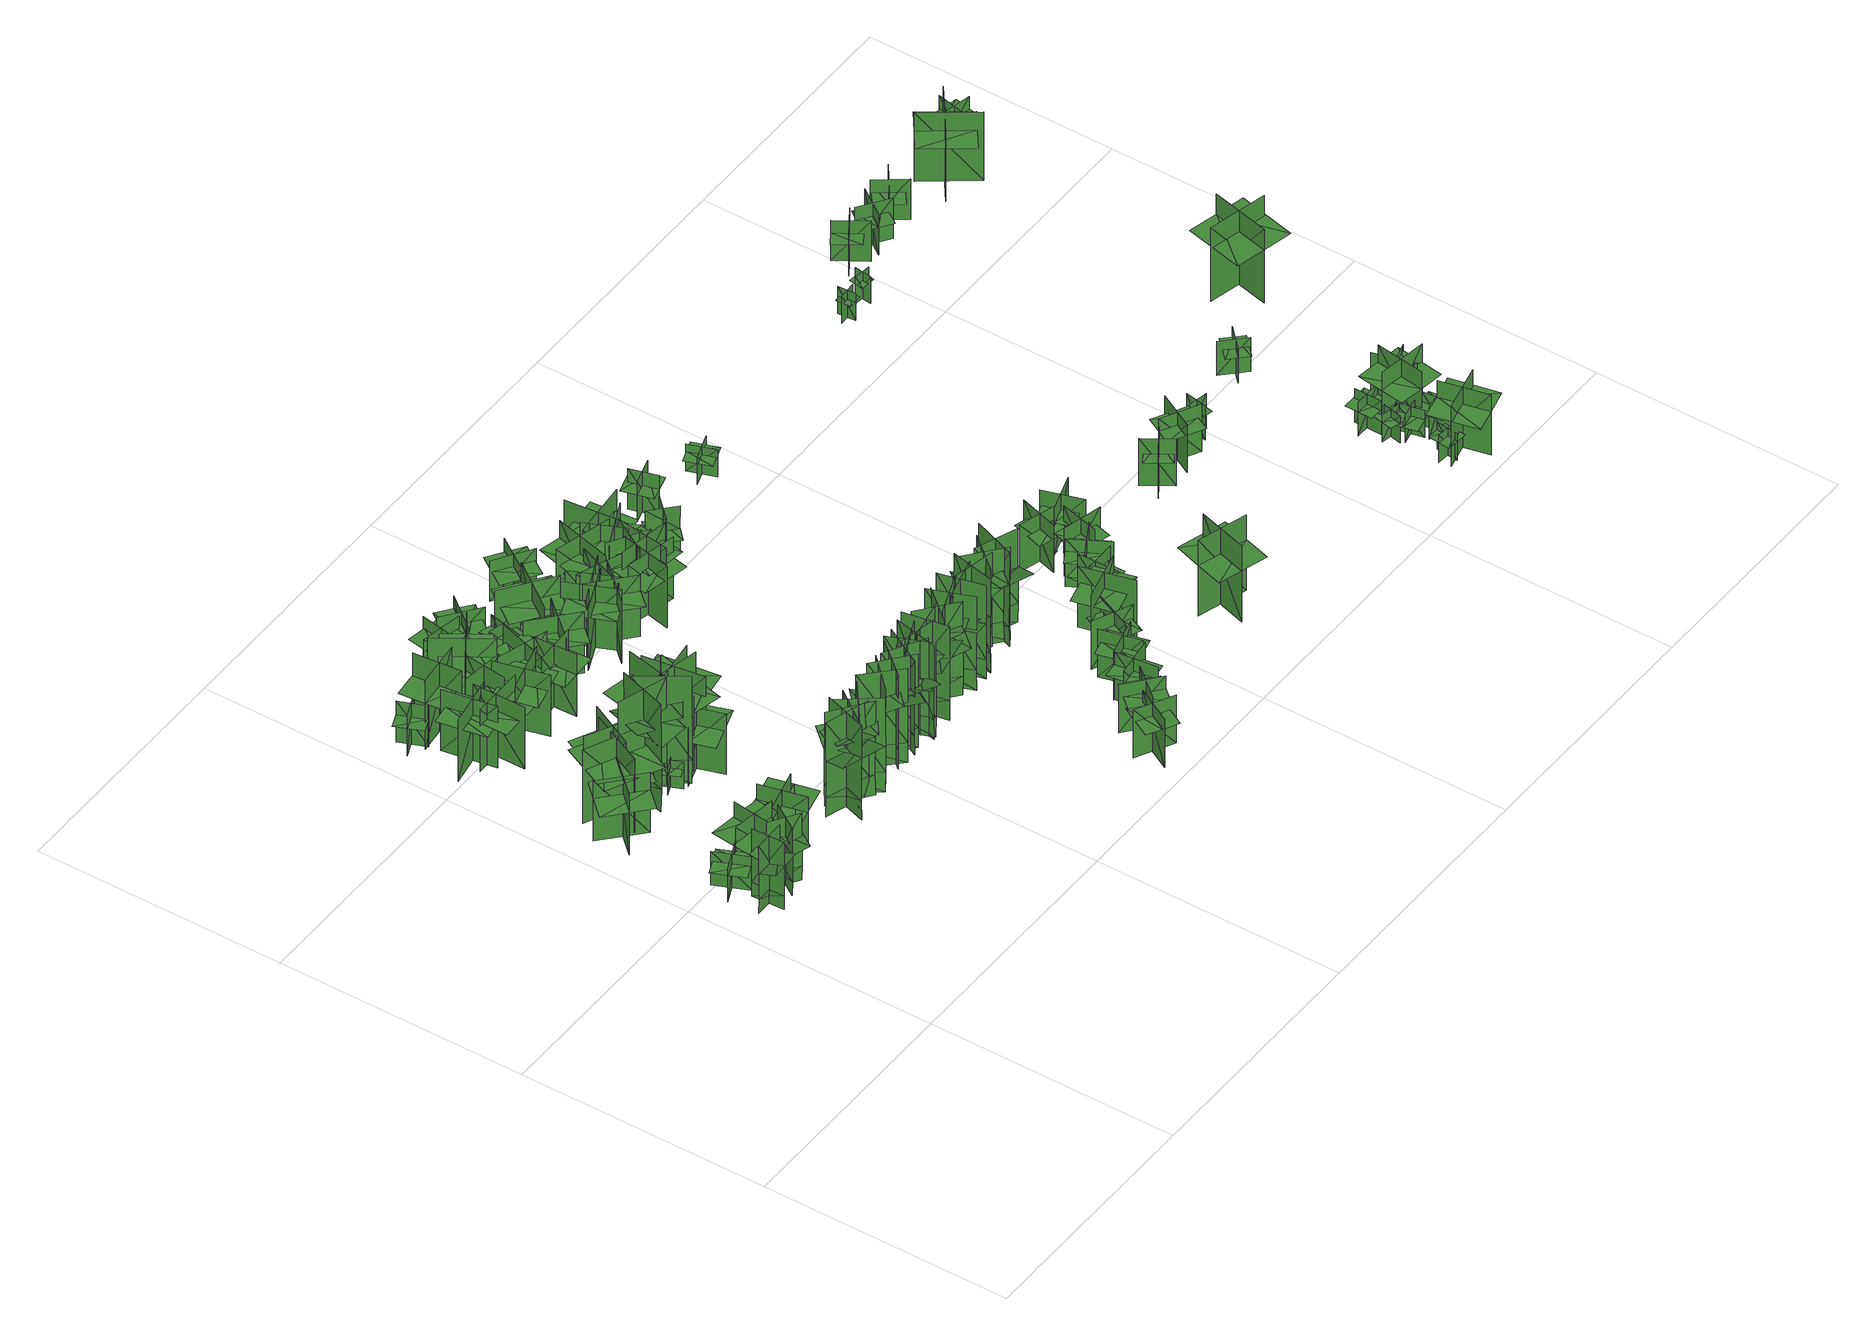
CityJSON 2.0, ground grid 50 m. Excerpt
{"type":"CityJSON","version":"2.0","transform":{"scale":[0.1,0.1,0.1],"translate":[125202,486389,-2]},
"CityObjects":{
"tree1":{"type":"SolitaryVegetationObject","geometry":[{"type":"MultiSurface","lod":"1","boundaries":[[[0,1,2]],[[0,2,3]],[[4,5,6]],[[4,6,7]],[[8,9,5]],[[8,5,4]],[[10,11,1]],[[10,1,0]],[[12,13,14]],[[12,14,15]],[[16,17,18]],[[16,18,19]]]}]},
"tree2":{"type":"SolitaryVegetationObject","geometry":[{"type":"MultiSurface","lod":"1","boundaries":[[[20,21,22]],[[20,22,23]],[[24,25,26]],[[24,26,27]],[[28,29,30]],[[28,30,31]],[[28,31,32]],[[28,32,33]]]}]},
"tree3":{"type":"SolitaryVegetationObject","geometry":[{"type":"MultiSurface","lod":"1","boundaries":[[[34,35,36]],[[34,36,37]],[[38,39,40]],[[38,40,41]],[[42,43,39]],[[42,39,38]],[[44,45,35]],[[44,35,34]],[[46,47,48]],[[46,48,49]],[[50,51,52]],[[50,52,53]]]}]},
"tree4":{"type":"SolitaryVegetationObject","geometry":[{"type":"MultiSurface","lod":"1","boundaries":[[[54,55,56]],[[54,56,57]],[[58,59,60]],[[58,60,61]],[[62,63,64]],[[62,64,65]],[[62,65,66]],[[62,66,67]]]}]},
"tree5":{"type":"SolitaryVegetationObject","geometry":[{"type":"MultiSurface","lod":"1","boundaries":[[[68,69,70]],[[68,70,71]],[[72,73,74]],[[72,74,75]],[[76,77,78]],[[76,78,79]],[[76,79,80]],[[76,80,81]]]}]},
"tree6":{"type":"SolitaryVegetationObject","geometry":[{"type":"MultiSurface","lod":"1","boundaries":[[[82,83,84]],[[82,84,85]],[[86,87,88]],[[86,88,89]],[[90,91,92]],[[90,92,93]],[[90,93,94]],[[90,94,95]]]}]},
"tree7":{"type":"SolitaryVegetationObject","geometry":[{"type":"MultiSurface","lod":"1","boundaries":[[[96,97,98]],[[96,98,99]],[[100,101,102]],[[100,102,103]],[[104,105,106]],[[104,106,107]],[[104,108,109]],[[104,109,105]]]}]},
"tree8":{"type":"SolitaryVegetationObject","geometry":[{"type":"MultiSurface","lod":"1","boundaries":[[[110,111,112]],[[110,112,113]],[[114,115,116]],[[114,116,117]],[[118,119,120]],[[118,120,121]],[[118,121,122]],[[118,122,123]]]}]},
"tree9":{"type":"SolitaryVegetationObject","geometry":[{"type":"MultiSurface","lod":"1","boundaries":[[[124,125,126]],[[124,126,127]],[[128,129,130]],[[128,130,131]],[[132,133,134]],[[132,134,135]],[[132,136,137]],[[132,137,133]]]}]},
"tree10":{"type":"SolitaryVegetationObject","geometry":[{"type":"MultiSurface","lod":"1","boundaries":[[[138,139,140]],[[138,140,141]],[[142,143,144]],[[142,144,145]],[[146,147,148]],[[146,148,149]],[[146,149,150]],[[146,150,151]]]}]},
"tree11":{"type":"SolitaryVegetationObject","geometry":[{"type":"MultiSurface","lod":"1","boundaries":[[[152,153,154]],[[152,154,155]],[[156,157,158]],[[156,158,159]],[[160,161,157]],[[160,157,156]],[[162,163,153]],[[162,153,152]],[[164,165,166]],[[164,166,167]],[[168,169,170]],[[168,170,171]]]}]},
"tree12":{"type":"SolitaryVegetationObject","geometry":[{"type":"MultiSurface","lod":"1","boundaries":[[[172,173,174]],[[172,174,175]],[[176,177,178]],[[176,178,179]],[[180,181,182]],[[180,182,183]],[[180,184,185]],[[180,185,181]]]}]},
"tree13":{"type":"SolitaryVegetationObject","geometry":[{"type":"MultiSurface","lod":"1","boundaries":[[[186,187,188]],[[186,188,189]],[[190,191,192]],[[190,192,193]],[[194,195,196]],[[194,196,197]],[[194,198,199]],[[194,199,195]]]}]},
"tree14":{"type":"SolitaryVegetationObject","geometry":[{"type":"MultiSurface","lod":"1","boundaries":[[[200,201,202]],[[200,202,203]],[[204,205,206]],[[204,206,207]],[[208,209,205]],[[208,205,204]],[[210,211,201]],[[210,201,200]],[[212,213,214]],[[212,214,215]],[[216,217,218]],[[216,218,219]]]}]},
"tree15":{"type":"SolitaryVegetationObject","geometry":[{"type":"MultiSurface","lod":"1","boundaries":[[[220,221,222]],[[220,222,223]],[[224,225,226]],[[224,226,227]],[[228,229,230]],[[228,230,231]],[[228,231,232]],[[228,232,233]]]}]},
"tree16":{"type":"SolitaryVegetationObject","geometry":[{"type":"MultiSurface","lod":"1","boundaries":[[[234,235,236]],[[234,236,237]],[[238,239,240]],[[238,240,241]],[[242,243,244]],[[242,244,245]],[[242,246,247]],[[242,247,243]]]}]},
"tree17":{"type":"SolitaryVegetationObject","geometry":[{"type":"MultiSurface","lod":"1","boundaries":[[[248,249,250]],[[248,250,251]],[[252,253,254]],[[252,254,255]],[[256,257,258]],[[256,258,259]],[[256,259,260]],[[256,260,261]]]}]},
"tree18":{"type":"SolitaryVegetationObject","geometry":[{"type":"MultiSurface","lod":"1","boundaries":[[[262,263,264]],[[262,264,265]],[[266,267,268]],[[266,268,269]],[[270,271,272]],[[270,272,273]],[[270,274,275]],[[270,275,271]]]}]},
"tree19":{"type":"SolitaryVegetationObject","geometry":[{"type":"MultiSurface","lod":"1","boundaries":[[[276,277,278]],[[276,278,279]],[[280,281,282]],[[280,282,283]],[[284,285,286]],[[284,286,287]],[[284,287,288]],[[284,288,289]]]}]},
"tree20":{"type":"SolitaryVegetationObject","geometry":[{"type":"MultiSurface","lod":"1","boundaries":[[[290,291,292]],[[290,292,293]],[[294,295,296]],[[294,296,297]],[[298,299,300]],[[298,300,301]],[[298,302,303]],[[298,303,299]]]}]},
"tree21":{"type":"SolitaryVegetationObject","geometry":[{"type":"MultiSurface","lod":"1","boundaries":[[[304,305,306]],[[304,306,307]],[[308,309,310]],[[308,310,311]],[[312,313,309]],[[312,309,308]],[[314,315,305]],[[314,305,304]],[[316,317,318]],[[316,318,319]],[[320,321,322]],[[320,322,323]]]}]},
"tree22":{"type":"SolitaryVegetationObject","geometry":[{"type":"MultiSurface","lod":"1","boundaries":[[[324,325,326]],[[324,326,327]],[[328,329,330]],[[328,330,331]],[[332,333,334]],[[332,334,335]],[[332,335,336]],[[332,336,337]]]}]},
"tree23":{"type":"SolitaryVegetationObject","geometry":[{"type":"MultiSurface","lod":"1","boundaries":[[[338,339,340]],[[338,340,341]],[[342,343,344]],[[342,344,345]],[[346,347,348]],[[346,348,349]],[[346,349,350]],[[346,350,351]]]}]},
"tree24":{"type":"SolitaryVegetationObject","geometry":[{"type":"MultiSurface","lod":"1","boundaries":[[[352,353,354]],[[352,354,355]],[[356,357,358]],[[356,358,359]],[[360,361,362]],[[360,362,363]],[[360,364,365]],[[360,365,361]]]}]},
"tree25":{"type":"SolitaryVegetationObject","geometry":[{"type":"MultiSurface","lod":"1","boundaries":[[[366,367,368]],[[366,368,369]],[[370,371,372]],[[370,372,373]],[[374,375,371]],[[374,371,370]],[[376,377,367]],[[376,367,366]],[[378,379,380]],[[378,380,381]],[[382,383,384]],[[382,384,385]]]}]},
"tree26":{"type":"SolitaryVegetationObject","geometry":[{"type":"MultiSurface","lod":"1","boundaries":[[[386,387,388]],[[386,388,389]],[[390,391,392]],[[390,392,393]],[[394,395,396]],[[394,396,397]],[[394,398,399]],[[394,399,395]]]}]},
"tree27":{"type":"SolitaryVegetationObject","geometry":[{"type":"MultiSurface","lod":"1","boundaries":[[[400,401,402]],[[400,402,403]],[[404,405,406]],[[404,406,407]],[[408,409,405]],[[408,405,404]],[[410,411,401]],[[410,401,400]],[[412,413,414]],[[412,414,415]],[[416,417,418]],[[416,418,419]]]}]},
"tree28":{"type":"SolitaryVegetationObject","geometry":[{"type":"MultiSurface","lod":"1","boundaries":[[[420,421,422]],[[420,422,423]],[[424,425,426]],[[424,426,427]],[[428,429,430]],[[428,430,431]],[[428,431,432]],[[428,432,433]]]}]},
"tree29":{"type":"SolitaryVegetationObject","geometry":[{"type":"MultiSurface","lod":"1","boundaries":[[[434,435,436]],[[434,436,437]],[[438,439,440]],[[438,440,441]],[[442,443,444]],[[442,444,445]],[[442,446,447]],[[442,447,443]]]}]},
"tree30":{"type":"SolitaryVegetationObject","geometry":[{"type":"MultiSurface","lod":"1","boundaries":[[[448,449,450]],[[448,450,451]],[[452,453,454]],[[452,454,455]],[[456,457,458]],[[456,458,459]],[[456,460,461]],[[456,461,457]]]}]},
"tree31":{"type":"SolitaryVegetationObject","geometry":[{"type":"MultiSurface","lod":"1","boundaries":[[[462,463,464]],[[462,464,465]],[[466,467,468]],[[466,468,469]],[[470,471,472]],[[470,472,473]],[[470,474,475]],[[470,475,471]]]}]},
"tree32":{"type":"SolitaryVegetationObject","geometry":[{"type":"MultiSurface","lod":"1","boundaries":[[[476,477,478]],[[476,478,479]],[[480,481,482]],[[480,482,483]],[[484,485,481]],[[484,481,480]],[[486,487,477]],[[486,477,476]],[[488,489,490]],[[488,490,491]],[[492,493,494]],[[492,494,495]]]}]},
"tree33":{"type":"SolitaryVegetationObject","geometry":[{"type":"MultiSurface","lod":"1","boundaries":[[[496,497,498]],[[496,498,499]],[[500,501,502]],[[500,502,503]],[[504,505,506]],[[504,506,507]],[[504,507,508]],[[504,508,509]]]}]},
"tree34":{"type":"SolitaryVegetationObject","geometry":[{"type":"MultiSurface","lod":"1","boundaries":[[[510,511,512]],[[510,512,513]],[[514,515,516]],[[514,516,517]],[[518,519,520]],[[518,520,521]],[[518,522,523]],[[518,523,519]]]}]},
"tree35":{"type":"SolitaryVegetationObject","geometry":[{"type":"MultiSurface","lod":"1","boundaries":[[[524,525,526]],[[524,526,527]],[[528,529,530]],[[528,530,531]],[[532,533,529]],[[532,529,528]],[[534,535,525]],[[534,525,524]],[[536,537,538]],[[536,538,539]],[[540,541,542]],[[540,542,543]]]}]},
"tree36":{"type":"SolitaryVegetationObject","geometry":[{"type":"MultiSurface","lod":"1","boundaries":[[[544,545,546]],[[544,546,547]],[[548,549,550]],[[548,550,551]],[[552,553,554]],[[552,554,555]],[[552,556,557]],[[552,557,553]]]}]},
"tree37":{"type":"SolitaryVegetationObject","geometry":[{"type":"MultiSurface","lod":"1","boundaries":[[[558,559,560]],[[558,560,561]],[[562,563,564]],[[562,564,565]],[[566,567,568]],[[566,568,569]],[[566,569,570]],[[566,570,571]]]}]},
"tree38":{"type":"SolitaryVegetationObject","geometry":[{"type":"MultiSurface","lod":"1","boundaries":[[[572,573,574]],[[572,574,575]],[[576,577,578]],[[576,578,579]],[[580,581,577]],[[580,577,576]],[[582,583,573]],[[582,573,572]],[[584,585,586]],[[584,586,587]],[[588,589,590]],[[588,590,591]]]}]},
"tree39":{"type":"SolitaryVegetationObject","geometry":[{"type":"MultiSurface","lod":"1","boundaries":[[[592,593,594]],[[592,594,595]],[[596,597,598]],[[596,598,599]],[[600,601,602]],[[600,602,603]],[[600,604,605]],[[600,605,601]]]}]},
"tree40":{"type":"SolitaryVegetationObject","geometry":[{"type":"MultiSurface","lod":"1","boundaries":[[[606,607,608]],[[606,608,609]],[[610,611,612]],[[610,612,613]],[[614,615,611]],[[614,611,610]],[[616,617,607]],[[616,607,606]],[[618,619,620]],[[618,620,621]],[[622,623,624]],[[622,624,625]]]}]},
"tree41":{"type":"SolitaryVegetationObject","geometry":[{"type":"MultiSurface","lod":"1","boundaries":[[[626,627,628]],[[626,628,629]],[[630,631,632]],[[630,632,633]],[[634,635,636]],[[634,636,637]],[[634,638,639]],[[634,639,635]]]}]},
"tree42":{"type":"SolitaryVegetationObject","geometry":[{"type":"MultiSurface","lod":"1","boundaries":[[[640,641,642]],[[640,642,643]],[[644,645,646]],[[644,646,647]],[[648,649,645]],[[648,645,644]],[[650,651,641]],[[650,641,640]],[[652,653,654]],[[652,654,655]],[[656,657,658]],[[656,658,659]]]}]},
"tree43":{"type":"SolitaryVegetationObject","geometry":[{"type":"MultiSurface","lod":"1","boundaries":[[[660,661,662]],[[660,662,663]],[[664,665,666]],[[664,666,667]],[[668,669,670]],[[668,670,671]],[[668,672,673]],[[668,673,669]]]}]},
"tree44":{"type":"SolitaryVegetationObject","geometry":[{"type":"MultiSurface","lod":"1","boundaries":[[[674,675,676]],[[674,676,677]],[[678,679,680]],[[678,680,681]],[[682,683,684]],[[682,684,685]],[[682,686,687]],[[682,687,683]]]}]},
"tree45":{"type":"SolitaryVegetationObject","geometry":[{"type":"MultiSurface","lod":"1","boundaries":[[[688,689,690]],[[688,690,691]],[[692,693,694]],[[692,694,695]],[[696,697,693]],[[696,693,692]],[[698,699,689]],[[698,689,688]],[[700,701,702]],[[700,702,703]],[[704,705,706]],[[704,706,707]]]}]},
"tree46":{"type":"SolitaryVegetationObject","geometry":[{"type":"MultiSurface","lod":"1","boundaries":[[[708,709,710]],[[708,710,711]],[[712,713,714]],[[712,714,715]],[[716,717,718]],[[716,718,719]],[[716,720,721]],[[716,721,717]]]}]},
"tree47":{"type":"SolitaryVegetationObject","geometry":[{"type":"MultiSurface","lod":"1","boundaries":[[[722,723,724]],[[722,724,725]],[[726,727,728]],[[726,728,729]],[[730,731,732]],[[730,732,733]],[[730,734,735]],[[730,735,731]]]}]},
"tree48":{"type":"SolitaryVegetationObject","geometry":[{"type":"MultiSurface","lod":"1","boundaries":[[[736,737,738]],[[736,738,739]],[[740,741,742]],[[740,742,743]],[[744,745,746]],[[744,746,747]],[[744,748,749]],[[744,749,745]]]}]},
"tree49":{"type":"SolitaryVegetationObject","geometry":[{"type":"MultiSurface","lod":"1","boundaries":[[[750,751,752]],[[750,752,753]],[[754,755,756]],[[754,756,757]],[[758,759,755]],[[758,755,754]],[[760,761,751]],[[760,751,750]],[[762,763,764]],[[762,764,765]],[[766,767,768]],[[766,768,769]]]}]},
"tree50":{"type":"SolitaryVegetationObject","geometry":[{"type":"MultiSurface","lod":"1","boundaries":[[[770,771,772]],[[770,772,773]],[[774,775,776]],[[774,776,777]],[[778,779,780]],[[778,780,781]],[[778,781,782]],[[778,782,783]]]}]},
"tree51":{"type":"SolitaryVegetationObject","geometry":[{"type":"MultiSurface","lod":"1","boundaries":[[[784,785,786]],[[784,786,787]],[[788,789,790]],[[788,790,791]],[[792,793,794]],[[792,794,795]],[[792,796,797]],[[792,797,793]]]}]},
"tree52":{"type":"SolitaryVegetationObject","geometry":[{"type":"MultiSurface","lod":"1","boundaries":[[[798,799,800]],[[798,800,801]],[[802,803,804]],[[802,804,805]],[[806,807,808]],[[806,808,809]],[[806,810,811]],[[806,811,807]]]}]},
"tree53":{"type":"SolitaryVegetationObject","geometry":[{"type":"MultiSurface","lod":"1","boundaries":[[[812,813,814]],[[812,814,815]],[[816,817,818]],[[816,818,819]],[[820,821,822]],[[820,822,823]],[[820,824,825]],[[820,825,821]]]}]},
"tree54":{"type":"SolitaryVegetationObject","geometry":[{"type":"MultiSurface","lod":"1","boundaries":[[[826,827,828]],[[826,828,829]],[[830,831,832]],[[830,832,833]],[[834,835,831]],[[834,831,830]],[[836,837,827]],[[836,827,826]],[[838,839,840]],[[838,840,841]],[[842,843,844]],[[842,844,845]]]}]},
"tree55":{"type":"SolitaryVegetationObject","geometry":[{"type":"MultiSurface","lod":"1","boundaries":[[[846,847,848]],[[846,848,849]],[[850,851,852]],[[850,852,853]],[[854,855,856]],[[854,856,857]],[[854,858,859]],[[854,859,855]]]}]},
"tree56":{"type":"SolitaryVegetationObject","geometry":[{"type":"MultiSurface","lod":"1","boundaries":[[[860,861,862]],[[860,862,863]],[[864,865,866]],[[864,866,867]],[[868,869,870]],[[868,870,871]],[[868,872,873]],[[868,873,869]]]}]},
"tree57":{"type":"SolitaryVegetationObject","geometry":[{"type":"MultiSurface","lod":"1","boundaries":[[[874,875,876]],[[874,876,877]],[[878,879,880]],[[878,880,881]],[[882,883,879]],[[882,879,878]],[[884,885,875]],[[884,875,874]],[[886,887,888]],[[886,888,889]],[[890,891,892]],[[890,892,893]]]}]},
"tree58":{"type":"SolitaryVegetationObject","geometry":[{"type":"MultiSurface","lod":"1","boundaries":[[[894,895,896]],[[894,896,897]],[[898,899,900]],[[898,900,901]],[[902,903,904]],[[902,904,905]],[[902,906,907]],[[902,907,903]]]}]},
"tree59":{"type":"SolitaryVegetationObject","geometry":[{"type":"MultiSurface","lod":"1","boundaries":[[[908,909,910]],[[908,910,911]],[[912,913,914]],[[912,914,915]],[[916,917,918]],[[916,918,919]],[[916,920,921]],[[916,921,917]]]}]},
"tree60":{"type":"SolitaryVegetationObject","geometry":[{"type":"MultiSurface","lod":"1","boundaries":[[[922,923,924]],[[922,924,925]],[[926,927,928]],[[926,928,929]],[[930,931,932]],[[930,932,933]],[[930,934,935]],[[930,935,931]]]}]},
"tree61":{"type":"SolitaryVegetationObject","geometry":[{"type":"MultiSurface","lod":"1","boundaries":[[[936,937,938]],[[936,938,939]],[[940,941,942]],[[940,942,943]],[[944,945,941]],[[944,941,940]],[[946,947,937]],[[946,937,936]],[[948,949,950]],[[948,950,951]],[[952,953,954]],[[952,954,955]]]}]},
"tree62":{"type":"SolitaryVegetationObject","geometry":[{"type":"MultiSurface","lod":"1","boundaries":[[[956,957,958]],[[956,958,959]],[[960,961,962]],[[960,962,963]],[[964,965,966]],[[964,966,967]],[[964,968,969]],[[964,969,965]]]}]},
"tree63":{"type":"SolitaryVegetationObject","geometry":[{"type":"MultiSurface","lod":"1","boundaries":[[[970,971,972]],[[970,972,973]],[[974,975,976]],[[974,976,977]],[[978,979,975]],[[978,975,974]],[[980,981,971]],[[980,971,970]],[[982,983,984]],[[982,984,985]],[[986,987,988]],[[986,988,989]]]}]},
"tree64":{"type":"SolitaryVegetationObject","geometry":[{"type":"MultiSurface","lod":"1","boundaries":[[[990,991,992]],[[990,992,993]],[[994,995,996]],[[994,996,997]],[[998,999,1000]],[[998,1000,1001]],[[998,1002,1003]],[[998,1003,999]]]}]},
"tree65":{"type":"SolitaryVegetationObject","geometry":[{"type":"MultiSurface","lod":"1","boundaries":[[[1004,1005,1006]],[[1004,1006,1007]],[[1008,1009,1010]],[[1008,1010,1011]],[[1012,1013,1009]],[[1012,1009,1008]],[[1014,1015,1005]],[[1014,1005,1004]],[[1004,1005,1016]],[[1004,1016,1017]],[[1004,1018,1019]],[[1004,1019,1005]]]}]},
"tree66":{"type":"SolitaryVegetationObject","geometry":[{"type":"MultiSurface","lod":"1","boundaries":[[[1020,1021,1022]],[[1020,1022,1023]],[[1024,1025,1026]],[[1024,1026,1027]],[[1028,1029,1025]],[[1028,1025,1024]],[[1030,1031,1021]],[[1030,1021,1020]],[[1032,1033,1034]],[[1032,1034,1035]],[[1036,1037,1038]],[[1036,1038,1039]]]}]},
"tree67":{"type":"SolitaryVegetationObject","geometry":[{"type":"MultiSurface","lod":"1","boundaries":[[[1040,1041,1042]],[[1040,1042,1043]],[[1044,1045,1046]],[[1044,1046,1047]],[[1048,1049,1050]],[[1048,1050,1051]],[[1048,1052,1053]],[[1048,1053,1049]]]}]},
"tree68":{"type":"SolitaryVegetationObject","geometry":[{"type":"MultiSurface","lod":"1","boundaries":[[[1054,1055,1056]],[[1054,1056,1057]],[[1058,1059,1060]],[[1058,1060,1061]],[[1062,1063,1064]],[[1062,1064,1065]],[[1062,1066,1067]],[[1062,1067,1063]]]}]},
"tree69":{"type":"SolitaryVegetationObject","geometry":[{"type":"MultiSurface","lod":"1","boundaries":[[[1068,1069,1070]],[[1068,1070,1071]],[[1072,1073,1074]],[[1072,1074,1075]],[[1076,1077,1078]],[[1076,1078,1079]],[[1076,1080,1081]],[[1076,1081,1077]]]}]},
"tree70":{"type":"SolitaryVegetationObject","geometry":[{"type":"MultiSurface","lod":"1","boundaries":[[[1082,1083,1084]],[[1082,1084,1085]],[[1086,1087,1088]],[[1086,1088,1089]],[[1090,1091,1092]],[[1090,1092,1093]],[[1090,1094,1095]],[[1090,1095,1091]]]}]},
"tree71":{"type":"SolitaryVegetationObject","geometry":[{"type":"MultiSurface","lod":"1","boundaries":[[[1096,1097,1098]],[[1096,1098,1099]],[[1100,1101,1102]],[[1100,1102,1103]],[[1104,1105,1106]],[[1104,1106,1107]],[[1104,1108,1109]],[[1104,1109,1105]]]}]},
"tree72":{"type":"SolitaryVegetationObject","geometry":[{"type":"MultiSurface","lod":"1","boundaries":[[[1110,1111,1112]],[[1110,1112,1113]],[[1114,1115,1116]],[[1114,1116,1117]],[[1118,1119,1120]],[[1118,1120,1121]],[[1118,1121,1122]],[[1118,1122,1123]]]}]},
"tree73":{"type":"SolitaryVegetationObject","geometry":[{"type":"MultiSurface","lod":"1","boundaries":[[[1124,1125,1126]],[[1124,1126,1127]],[[1128,1129,1130]],[[1128,1130,1131]],[[1132,1133,1134]],[[1132,1134,1135]],[[1132,1135,1136]],[[1132,1136,1137]]]}]},
"tree74":{"type":"SolitaryVegetationObject","geometry":[{"type":"MultiSurface","lod":"1","boundaries":[[[1138,1139,1140]],[[1138,1140,1141]],[[1142,1143,1144]],[[1142,1144,1145]],[[1146,1147,1148]],[[1146,1148,1149]],[[1146,1149,1150]],[[1146,1150,1151]]]}]},
"tree75":{"type":"SolitaryVegetationObject","geometry":[{"type":"MultiSurface","lod":"1","boundaries":[[[1152,1153,1154]],[[1152,1154,1155]],[[1156,1157,1158]],[[1156,1158,1159]],[[1160,1161,1162]],[[1160,1162,1163]],[[1160,1163,1164]],[[1160,1164,1165]]]}]},
"tree76":{"type":"SolitaryVegetationObject","geometry":[{"type":"MultiSurface","lod":"1","boundaries":[[[1166,1167,1168]],[[1166,1168,1169]],[[1170,1171,1172]],[[1170,1172,1173]],[[1174,1175,1176]],[[1174,1176,1177]],[[1174,1177,1178]],[[1174,1178,1179]]]}]},
"tree77":{"type":"SolitaryVegetationObject","geometry":[{"type":"MultiSurface","lod":"1","boundaries":[[[1180,1181,1182]],[[1180,1182,1183]],[[1184,1185,1186]],[[1184,1186,1187]],[[1188,1189,1190]],[[1188,1190,1191]],[[1188,1192,1193]],[[1188,1193,1189]]]}]},
"tree78":{"type":"SolitaryVegetationObject","geometry":[{"type":"MultiSurface","lod":"1","boundaries":[[[1194,1195,1196]],[[1194,1196,1197]],[[1198,1199,1200]],[[1198,1200,1201]],[[1202,1203,1204]],[[1202,1204,1205]],[[1202,1205,1206]],[[1202,1206,1207]]]}]},
"tree79":{"type":"SolitaryVegetationObject","geometry":[{"type":"MultiSurface","lod":"1","boundaries":[[[1208,1209,1210]],[[1208,1210,1211]],[[1212,1213,1214]],[[1212,1214,1215]],[[1216,1217,1218]],[[1216,1218,1219]],[[1216,1219,1220]],[[1216,1220,1221]]]}]},
"tree80":{"type":"SolitaryVegetationObject","geometry":[{"type":"MultiSurface","lod":"1","boundaries":[[[1222,1223,1224]],[[1222,1224,1225]],[[1226,1227,1228]],[[1226,1228,1229]],[[1230,1231,1232]],[[1230,1232,1233]],[[1230,1233,1234]],[[1230,1234,1235]]]}]},
"tree81":{"type":"SolitaryVegetationObject","geometry":[{"type":"MultiSurface","lod":"1","boundaries":[[[1236,1237,1238]],[[1236,1238,1239]],[[1240,1241,1242]],[[1240,1242,1243]],[[1244,1245,1246]],[[1244,1246,1247]],[[1244,1247,1248]],[[1244,1248,1249]]]}]},
"tree82":{"type":"SolitaryVegetationObject","geometry":[{"type":"MultiSurface","lod":"1","boundaries":[[[1250,1251,1252]],[[1250,1252,1253]],[[1254,1255,1256]],[[1254,1256,1257]],[[1258,1259,1260]],[[1258,1260,1261]],[[1258,1261,1262]],[[1258,1262,1263]]]}]},
"tree83":{"type":"SolitaryVegetationObject","geometry":[{"type":"MultiSurface","lod":"1","boundaries":[[[1264,1265,1266]],[[1264,1266,1267]],[[1268,1269,1270]],[[1268,1270,1271]],[[1272,1273,1274]],[[1272,1274,1275]],[[1272,1275,1276]],[[1272,1276,1277]]]}]},
"tree84":{"type":"SolitaryVegetationObject","geometry":[{"type":"MultiSurface","lod":"1","boundaries":[[[1278,1279,1280]],[[1278,1280,1281]],[[1282,1283,1284]],[[1282,1284,1285]],[[1286,1287,1288]],[[1286,1288,1289]],[[1286,1289,1290]],[[1286,1290,1291]]]}]},
"tree85":{"type":"SolitaryVegetationObject","geometry":[{"type":"MultiSurface","lod":"1","boundaries":[[[1292,1293,1294]],[[1292,1294,1295]],[[1296,1297,1298]],[[1296,1298,1299]],[[1300,1301,1302]],[[1300,1302,1303]],[[1300,1303,1304]],[[1300,1304,1305]]]}]},
"tree86":{"type":"SolitaryVegetationObject","geometry":[{"type":"MultiSurface","lod":"1","boundaries":[[[1306,1307,1308]],[[1306,1308,1309]],[[1310,1311,1312]],[[1310,1312,1313]],[[1314,1315,1316]],[[1314,1316,1317]],[[1314,1317,1318]],[[1314,1318,1319]]]}]},
"tree87":{"type":"SolitaryVegetationObject","geometry":[{"type":"MultiSurface","lod":"1","boundaries":[[[1320,1321,1322]],[[1320,1322,1323]],[[1324,1325,1326]],[[1324,1326,1327]],[[1328,1329,1330]],[[1328,1330,1331]],[[1328,1331,1332]],[[1328,1332,1333]]]}]},
"tree88":{"type":"SolitaryVegetationObject","geometry":[{"type":"MultiSurface","lod":"1","boundaries":[[[1334,1335,1336]],[[1334,1336,1337]],[[1338,1339,1340]],[[1338,1340,1341]],[[1342,1343,1344]],[[1342,1344,1345]],[[1342,1346,1347]],[[1342,1347,1343]]]}]},
"tree89":{"type":"SolitaryVegetationObject","geometry":[{"type":"MultiSurface","lod":"1","boundaries":[[[1348,1349,1350]],[[1348,1350,1351]],[[1352,1353,1354]],[[1352,1354,1355]],[[1356,1357,1358]],[[1356,1358,1359]],[[1356,1360,1361]],[[1356,1361,1357]]]}]},
"tree90":{"type":"SolitaryVegetationObject","geometry":[{"type":"MultiSurface","lod":"1","boundaries":[[[1362,1363,1364]],[[1362,1364,1365]],[[1366,1367,1368]],[[1366,1368,1369]],[[1370,1371,1372]],[[1370,1372,1373]],[[1370,1373,1374]],[[1370,1374,1375]]]}]},
"tree91":{"type":"SolitaryVegetationObject","geometry":[{"type":"MultiSurface","lod":"1","boundaries":[[[1376,1377,1378]],[[1376,1378,1379]],[[1380,1381,1382]],[[1380,1382,1383]],[[1384,1385,1386]],[[1384,1386,1387]],[[1384,1387,1388]],[[1384,1388,1389]]]}]},
"tree92":{"type":"SolitaryVegetationObject","geometry":[{"type":"MultiSurface","lod":"1","boundaries":[[[1390,1391,1392]],[[1390,1392,1393]],[[1394,1395,1396]],[[1394,1396,1397]],[[1398,1399,1400]],[[1398,1400,1401]],[[1398,1401,1402]],[[1398,1402,1403]]]}]},
"tree93":{"type":"SolitaryVegetationObject","geometry":[{"type":"MultiSurface","lod":"1","boundaries":[[[1404,1405,1406]],[[1404,1406,1407]],[[1408,1409,1410]],[[1408,1410,1411]],[[1412,1413,1414]],[[1412,1414,1415]],[[1412,1415,1416]],[[1412,1416,1417]]]}]},
"tree94":{"type":"SolitaryVegetationObject","geometry":[{"type":"MultiSurface","lod":"1","boundaries":[[[1418,1419,1420]],[[1418,1420,1421]],[[1422,1423,1424]],[[1422,1424,1425]],[[1426,1427,1428]],[[1426,1428,1429]],[[1426,1430,1431]],[[1426,1431,1427]]]}]},
"tree95":{"type":"SolitaryVegetationObject","geometry":[{"type":"MultiSurface","lod":"1","boundaries":[[[1432,1433,1434]],[[1432,1434,1435]],[[1436,1437,1438]],[[1436,1438,1439]],[[1440,1441,1442]],[[1440,1442,1443]],[[1440,1444,1445]],[[1440,1445,1441]]]}]}
},
"vertices":[
[130,400,39],[65,398,39],[65,399,161],[130,401,161],[94,434,39],[97,369,39],[97,369,161],[95,434,161],[95,434,7],[97,369,7],[130,401,7],[65,399,7],[130,401,98],[65,398,98],[66,365,110],[131,368,110],[74,399,118],[122,401,118],[121,425,124],[73,423,124],
[54,456,12],[120,485,12],[120,485,89],[54,456,89],[102,438,12],[73,504,12],[73,504,89],[102,438,89],[101,441,68],[130,454,68],[103,514,68],[74,501,68],[46,488,68],[73,428,68],
[170,431,39],[134,377,39],[134,378,161],[169,432,161],[122,422,40],[176,386,40],[176,387,161],[122,422,161],[122,422,7],[176,387,7],[169,432,7],[134,378,7],[170,432,99],[134,378,99],[161,359,110],[197,413,110],[139,385,118],[165,426,118],[145,439,124],[118,399,124],
[43,652,28],[111,725,28],[111,725,166],[43,652,166],[110,654,28],[37,722,28],[37,722,166],[110,654,166],[110,654,127],[144,691,127],[71,759,127],[37,722,127],[3,685,127],[76,618,127],
[173,524,10],[173,524,118],[161,431,118],[161,431,10],[211,473,10],[211,473,118],[121,485,118],[121,485,10],[224,471,83],[230,517,83],[119,532,83],[113,486,83],[107,439,83],[218,425,83],
[166,704,37],[56,756,37],[56,756,206],[166,704,206],[139,780,37],[87,670,37],[87,670,206],[139,780,206],[139,780,159],[84,806,159],[32,696,159],[87,670,159],[142,644,159],[194,754,159],
[153,794,41],[106,701,41],[106,701,214],[153,794,214],[77,769,41],[170,721,41],[170,721,214],[77,769,214],[77,769,158],[170,721,158],[196,772,158],[103,819,158],[51,718,158],[144,670,158],
[117,690,36],[166,750,36],[166,750,143],[117,690,143],[168,695,36],[108,744,36],[108,744,143],[168,695,143],[168,695,113],[192,725,113],[132,774,113],[108,744,113],[84,714,113],[144,665,113],
[68,1058,40],[87,953,40],[87,953,181],[68,1058,181],[21,989,40],[125,1007,40],[125,1007,181],[21,989,181],[70,1049,144],[87,953,144],[128,961,144],[111,1056,144],[29,1042,144],[46,946,144],
[236,521,6],[236,521,114],[258,430,114],[258,430,6],[289,487,6],[289,487,114],[202,466,114],[202,466,6],[303,490,79],[292,536,79],[183,510,79],[194,464,79],[204,419,79],[314,444,79],
[191,762,86],[158,664,86],[157,665,281],[189,763,281],[121,728,86],[219,695,86],[219,696,281],[121,728,281],[121,728,35],[219,696,35],[189,763,35],[157,665,35],[190,763,181],[157,664,181],[207,648,200],[240,746,200],[162,678,212],[186,752,212],[148,764,222],[124,690,222],
[39,1107,24],[92,1129,24],[92,1129,118],[39,1107,118],[79,1090,24],[58,1143,24],[58,1143,118],[79,1090,118],[79,1090,87],[58,1143,87],[29,1131,87],[51,1079,87],[108,1102,87],[86,1155,87],
[111,914,40],[110,1020,40],[110,1020,181],[111,914,181],[170,974,40],[63,973,40],[63,973,181],[170,974,181],[111,923,145],[110,1020,145],[68,1020,145],[69,922,145],[153,923,145],[152,1020,145],
[172,679,84],[258,737,84],[259,735,279],[173,677,279],[249,663,85],[191,749,85],[190,749,279],[248,663,279],[248,663,33],[190,749,33],[173,677,33],[259,735,33],[173,678,179],[259,736,179],[229,780,198],[143,722,198],[247,728,210],[183,684,210],[205,652,221],[269,695,221],
[215,711,28],[233,670,28],[233,670,90],[215,711,90],[205,683,28],[245,701,28],[245,701,90],[205,683,90],[205,683,73],[214,663,73],[254,681,73],[245,701,73],[236,722,73],[196,704,73],
[115,1148,25],[125,1054,25],[125,1054,183],[115,1148,183],[69,1091,25],[164,1101,25],[164,1101,183],[69,1091,183],[69,1091,131],[164,1101,131],[158,1153,131],[64,1143,131],[75,1040,131],[169,1050,131],
[225,710,38],[275,735,38],[275,735,115],[225,710,115],[260,699,38],[235,748,38],[235,748,115],[260,699,115],[260,699,94],[285,711,94],[260,761,94],[235,748,94],[211,735,94],[236,686,94],
[117,1040,34],[202,1030,34],[202,1030,176],[117,1040,176],[158,989,34],[168,1074,34],[168,1074,176],[158,989,176],[158,989,129],[168,1074,129],[121,1079,129],[112,994,129],[205,984,129],[214,1069,129],
[261,729,47],[245,782,47],[245,782,124],[261,729,124],[279,761,47],[226,746,47],[226,746,124],[279,761,124],[279,761,102],[271,788,102],[218,772,102],[226,746,102],[233,719,102],[286,735,102],
[247,983,43],[144,956,43],[144,956,184],[247,983,184],[174,1025,43],[201,922,43],[201,922,184],[174,1025,184],[238,980,147],[144,956,147],[154,916,147],[249,940,147],[228,1021,147],[133,997,147],
[416,413,53],[330,442,53],[330,443,224],[416,415,224],[385,475,54],[357,388,54],[358,388,224],[386,474,224],[386,474,8],[358,388,8],[416,415,8],[330,443,8],[416,414,136],[330,442,136],[316,398,153],[402,370,153],[342,439,163],[406,418,163],[417,451,173],[352,471,173],
[277,728,25],[307,633,25],[307,633,164],[277,728,164],[246,669,25],[341,699,25],[341,699,164],[246,669,164],[246,669,125],[261,622,125],[356,652,125],[341,699,125],[326,747,125],[231,717,125],
[361,733,44],[207,765,44],[207,765,215],[361,733,215],[298,826,44],[266,672,44],[266,672,215],[298,826,215],[297,820,167],[230,834,167],[200,693,167],[267,679,167],[334,664,167],[365,806,167],
[186,1029,39],[221,997,39],[221,997,101],[186,1029,101],[188,992,39],[220,1026,39],[220,1026,101],[188,992,101],[189,1026,85],[221,997,85],[234,1011,85],[202,1040,85],[177,1012,85],[208,983,85],
[352,461,53],[425,407,53],[424,405,223],[351,460,223],[362,393,53],[416,466,53],[415,466,223],[361,393,223],[361,393,8],[415,466,8],[351,460,8],[424,405,8],[351,460,136],[424,406,136],[452,443,152],[379,497,152],[414,413,163],[359,453,163],[339,426,172],[394,386,172],
[252,1131,25],[154,1066,25],[154,1066,182],[252,1131,182],[161,1149,25],[226,1051,25],[226,1051,182],[161,1149,182],[244,1126,141],[154,1066,141],[180,1027,141],[270,1087,141],[218,1164,141],[128,1105,141],
[372,406,53],[445,460,53],[446,459,224],[373,404,224],[440,395,54],[386,468,54],[385,468,224],[439,395,224],[439,395,8],[385,468,8],[373,404,8],[446,459,8],[373,405,136],[445,459,136],[418,496,153],[345,442,153],[435,452,163],[381,411,163],[402,383,173],[456,424,173],
[367,756,44],[247,739,44],[247,739,213],[367,756,213],[303,805,44],[320,684,44],[320,684,213],[303,805,213],[303,805,166],[243,796,166],[260,676,166],[320,684,166],[380,693,166],[363,813,166],
[268,1066,35],[236,965,35],[236,965,176],[268,1066,176],[194,1027,35],[295,995,35],[295,995,176],[194,1027,176],[266,1058,140],[236,965,140],[276,952,140],[306,1045,140],[226,1070,140],[196,978,140],
[269,915,42],[265,1000,42],[265,1000,184],[269,915,184],[313,963,42],[227,959,42],[227,959,184],[313,963,184],[313,963,138],[227,959,138],[230,913,138],[315,917,138],[311,1010,138],[225,1006,138],
[211,1085,27],[241,1133,27],[241,1133,122],[211,1085,122],[254,1095,27],[205,1125,27],[205,1125,122],[254,1095,122],[254,1095,91],[205,1125,91],[189,1099,91],[237,1069,91],[270,1121,91],[222,1152,91],
[455,407,53],[519,471,53],[520,470,223],[456,406,223],[523,406,53],[459,470,53],[459,470,223],[523,406,223],[523,406,8],[459,470,8],[456,406,8],[520,470,8],[455,406,136],[519,470,136],[487,503,153],[423,439,153],[511,461,163],[463,413,163],[487,389,172],[535,437,172],
[300,1179,21],[215,1194,21],[215,1194,114],[300,1179,114],[264,1229,21],[249,1144,21],[249,1144,114],[264,1229,114],[263,1226,88],[226,1232,88],[213,1154,88],[250,1148,88],[287,1142,88],[300,1219,88],
[296,1044,32],[376,973,32],[376,973,173],[296,1044,173],[302,960,32],[372,1040,32],[372,1040,173],[302,960,173],[303,1038,136],[376,973,136],[404,1005,136],[331,1069,136],[275,1007,136],[348,942,136],
[563,412,53],[493,470,53],[494,471,223],[564,413,223],[557,480,53],[499,410,53],[499,410,223],[558,479,223],[558,479,8],[499,410,8],[564,413,8],[494,471,8],[563,412,136],[494,471,136],[464,435,152],[534,377,152],[503,463,163],[556,419,163],[578,446,172],[525,489,172],
[313,1064,25],[329,1133,25],[329,1133,119],[313,1064,119],[360,1094,25],[291,1111,25],[291,1111,119],[360,1094,119],[314,1070,94],[329,1133,94],[302,1140,94],[287,1077,94],[342,1064,94],[357,1127,94],
[276,1209,20],[344,1156,20],[344,1156,113],[276,1209,113],[284,1148,20],[337,1216,20],[337,1216,113],[284,1148,113],[286,1151,87],[316,1128,87],[364,1190,87],[335,1213,87],[305,1236,87],[257,1174,87],
[607,421,53],[528,465,53],[528,466,223],[607,422,223],[588,487,53],[544,408,53],[545,407,223],[589,486,223],[589,486,8],[545,407,8],[607,422,8],[528,466,8],[607,422,136],[528,466,136],[506,425,152],[585,381,152],[539,460,163],[599,427,163],[615,457,172],[556,490,172],
[327,1124,23],[423,1055,23],[423,1055,179],[327,1124,179],[342,1032,23],[412,1128,23],[412,1128,179],[342,1032,179],[335,1119,139],[423,1055,139],[450,1092,139],[363,1156,139],[308,1081,139],[395,1017,139],
[603,403,52],[567,487,52],[568,487,223],[604,404,223],[628,467,53],[545,431,53],[546,430,223],[629,466,223],[629,466,7],[546,430,7],[604,404,7],[568,487,7],[604,404,136],[568,487,136],[525,468,152],[562,385,152],[573,475,162],[600,413,162],[632,427,172],[604,489,172],
[413,1047,35],[455,950,35],[455,950,176],[413,1047,176],[382,969,35],[480,1011,35],[480,1011,176],[382,969,176],[417,1039,140],[455,950,140],[493,966,140],[455,1056,140],[378,1023,140],[416,933,140],
[595,402,53],[612,491,53],[614,491,223],[596,402,223],[652,440,53],[563,458,53],[563,457,223],[652,439,223],[652,439,8],[563,457,8],[596,402,8],[614,491,8],[596,402,136],[613,491,136],[568,500,152],[550,411,152],[611,479,163],[598,412,163],[632,406,172],[645,472,172],
[424,1016,36],[502,944,36],[502,944,177],[424,1016,177],[428,932,36],[500,1011,36],[500,1011,177],[428,932,177],[430,1010,141],[502,944,141],[531,975,141],[459,1041,141],[402,979,141],[474,913,141],
[412,993,28],[509,1037,28],[509,1037,169],[412,993,169],[491,964,28],[447,1061,28],[447,1061,169],[491,964,169],[420,997,133],[509,1037,133],[491,1075,133],[403,1035,133],[438,958,133],[526,999,133],
[691,459,52],[602,441,52],[601,443,223],[690,460,223],[634,497,53],[651,408,53],[652,408,223],[635,497,223],[635,497,7],[652,408,7],[690,460,7],[601,443,7],[690,460,135],[601,442,135],[610,397,152],[699,414,152],[614,445,162],[680,458,162],[673,492,172],[607,478,172],
[752,33,17],[791,105,17],[791,105,127],[752,33,127],[814,52,17],[741,91,17],[741,91,127],[814,52,127],[755,39,99],[791,105,99],[762,121,99],[726,55,99],[784,23,99],[820,90,99],
[450,1116,25],[490,1058,25],[490,1058,119],[450,1116,119],[440,1061,25],[498,1102,25],[498,1102,119],[440,1061,119],[453,1111,95],[490,1058,95],[513,1074,95],[476,1127,95],[430,1096,95],[467,1042,95],
[472,968,27],[511,1067,27],[511,1067,168],[472,968,168],[549,1002,27],[450,1041,27],[450,1041,168],[549,1002,168],[475,976,132],[511,1067,132],[472,1082,132],[436,992,132],[515,961,132],[550,1051,132],
[715,489,52],[657,420,52],[656,421,222],[714,490,222],[647,484,52],[716,425,52],[717,426,222],[647,484,222],[647,484,7],[717,426,7],[714,490,7],[656,421,7],[714,490,135],[656,420,135],[691,391,152],[750,460,152],[664,430,162],[707,482,162],[681,504,171],[638,452,171],
[503,1226,23],[454,1155,23],[454,1155,116],[503,1226,116],[442,1214,23],[513,1166,23],[513,1166,116],[442,1214,116],[445,1212,90],[424,1181,90],[489,1137,90],[510,1168,90],[532,1199,90],[467,1243,90],
[610,950,40],[507,972,40],[507,972,181],[610,950,181],[564,1020,40],[542,916,40],[542,916,181],[564,1020,181],[602,952,145],[507,972,145],[498,931,145],[593,911,145],[610,993,145],[515,1013,145],
[778,146,18],[842,93,18],[842,93,128],[778,146,128],[785,81,18],[838,144,18],[838,144,128],[785,81,128],[784,141,100],[842,93,100],[863,118,100],[805,166,100],[763,116,100],[821,68,100],
[508,1020,21],[538,1135,21],[538,1135,178],[508,1020,178],[589,1068,21],[474,1098,21],[474,1098,178],[589,1068,178],[511,1030,138],[538,1135,138],[493,1146,138],[466,1042,138],[556,1018,138],[583,1123,138],
[678,442,52],[763,474,52],[764,473,222],[679,441,222],[740,414,52],[709,498,52],[708,498,222],[740,413,222],[740,413,7],[708,498,7],[679,441,7],[764,473,7],[679,441,135],[763,473,135],[747,516,152],[662,485,152],[752,469,162],[688,444,162],[701,412,171],[764,437,171],
[594,1053,40],[551,979,40],[551,979,181],[594,1053,181],[531,1036,40],[605,993,40],[605,993,181],[531,1036,181],[531,1036,135],[605,993,135],[628,1034,135],[555,1077,135],[508,996,135],[582,953,135],
[592,1047,43],[577,942,43],[577,942,184],[592,1047,184],[525,997,43],[630,981,43],[630,981,184],[525,997,184],[591,1038,148],[577,942,148],[618,936,148],[632,1032,148],[549,1044,148],[535,948,148],
[772,416,52],[749,504,52],[751,504,222],[773,416,222],[807,474,52],[719,452,52],[719,451,222],[807,474,222],[807,474,7],[719,451,7],[773,416,7],[751,504,7],[773,416,135],[750,504,135],[705,492,151],[728,405,151],[753,492,162],[771,426,162],[804,435,171],[786,500,171],
[634,1076,35],[537,1032,35],[537,1032,176],[634,1076,176],[555,1105,35],[598,1008,35],[598,1008,176],[555,1105,176],[625,1072,140],[537,1032,140],[554,994,140],[643,1033,140],[608,1110,140],[519,1070,140],
[855,118,18],[844,200,18],[844,200,127],[855,118,127],[894,171,18],[812,159,18],[812,159,127],[894,171,127],[854,125,99],[844,200,99],[812,196,99],[822,121,99],[887,130,99],[876,205,99],
[657,1099,21],[539,1088,21],[539,1088,178],[657,1099,178],[585,1158,21],[596,1040,21],[596,1040,178],[585,1158,178],[647,1098,137],[539,1088,137],[544,1041,137],[651,1051,137],[643,1144,137],[535,1134,137],
[789,419,52],[808,508,52],[809,507,222],[790,419,222],[847,456,52],[758,475,52],[758,474,222],[847,455,222],[847,455,7],[758,474,7],[790,419,7],[809,507,7],[790,419,135],[809,508,135],[764,517,151],[745,429,151],[806,495,162],[793,429,162],[826,422,171],[840,488,171],
[878,258,15],[898,178,15],[898,178,125],[878,258,125],[845,202,15],[925,222,15],[925,222,125],[845,202,125],[880,252,97],[898,178,97],[930,186,97],[912,259,97],[848,244,97],[866,170,97],
[809,433,52],[867,502,52],[868,501,222],[810,432,222],[877,439,52],[807,496,52],[807,496,222],[877,438,222],[877,438,7],[807,496,7],[810,432,7],[868,501,7],[810,432,135],[867,502,135],[832,531,151],[774,461,151],[859,492,162],[816,440,162],[843,418,171],[886,470,171],
[949,301,14],[915,226,14],[915,226,124],[949,301,124],[888,278,14],[964,243,14],[964,244,124],[888,278,124],[946,295,95],[915,226,95],[945,212,95],[976,281,95],[917,308,95],[886,239,95],
[720,1055,84],[678,1012,84],[700,991,85],[742,1033,85],[721,1013,84],[679,1055,84],[676,1053,139],[719,1011,139],[719,1011,30],[676,1053,30],[718,1056,30],[676,1014,30],[678,1012,139],[720,1055,139],[699,1076,85],[657,1033,85],
[922,453,52],[837,485,52],[838,486,222],[922,454,222],[894,515,53],[862,431,53],[863,430,222],[895,515,222],[895,515,7],[863,430,7],[922,454,7],[838,486,7],[922,453,135],[838,486,135],[821,443,152],[906,410,152],[849,482,162],[913,458,162],[925,490,171],[861,514,171],
[914,296,17],[1018,321,17],[1018,321,157],[914,296,157],[987,253,17],[961,356,17],[961,356,157],[987,253,157],[923,298,121],[1018,321,121],[1007,362,121],[913,339,121],[933,257,121],[1028,280,121],
[779,1095,27],[764,1150,27],[764,1150,121],[779,1095,121],[800,1133,27],[746,1118,27],[746,1118,121],[800,1133,121],[800,1133,90],[746,1118,90],[754,1088,90],[809,1103,90],[792,1163,90],[737,1148,90],
[1016,311,17],[1014,393,17],[1014,393,127],[1016,311,127],[1061,358,17],[978,356,17],[978,356,127],[1061,358,127],[1016,318,98],[1014,393,98],[981,392,98],[984,317,98],[1049,319,98],[1047,394,98],
[1072,358,18],[1032,431,18],[1032,431,128],[1072,358,128],[1090,421,18],[1017,381,18],[1017,381,128],[1090,421,128],[1069,365,100],[1032,431,100],[1004,415,100],[1040,349,100],[1097,380,100],[1061,447,100],
[1122,129,25],[1152,229,25],[1152,229,199],[1122,129,199],[1192,167,25],[1092,198,25],[1092,198,199],[1192,167,199],[1192,167,142],[1092,198,142],[1076,143,142],[1176,113,142],[1209,222,142],[1109,252,142],
[1052,469,16],[1076,547,16],[1076,547,124],[1052,469,124],[1098,494,16],[1098,494,124],[1020,517,124],[1020,517,16],[1098,494,90],[1108,526,90],[1046,545,90],[1036,513,90],[1026,480,90],[1088,461,90],
[1051,446,21],[1130,426,21],[1130,426,130],[1051,446,130],[1078,402,21],[1078,402,130],[1098,480,130],[1098,480,21],[1078,402,96],[1111,393,96],[1127,456,96],[1094,465,96],[1061,473,96],[1045,410,96],
[935,1106,28],[881,1087,28],[881,1087,90],[935,1106,90],[899,1123,28],[917,1069,28],[917,1069,90],[899,1123,90],[899,1121,73],[876,1113,73],[893,1063,73],[916,1071,73],[940,1079,73],[923,1129,73],
[1108,536,21],[1133,458,21],[1133,458,129],[1108,536,129],[1084,489,21],[1084,489,129],[1162,514,129],[1162,514,21],[1084,489,95],[1095,457,95],[1157,477,95],[1146,509,95],[1135,542,95],[1074,521,95],
[1342,415,26],[1307,468,26],[1307,468,134],[1342,415,134],[1350,456,26],[1350,456,134],[1298,422,134],[1298,422,26],[1348,455,99],[1334,477,99],[1291,449,99],[1306,427,99],[1321,405,99],[1363,433,99],
[1437,428,27],[1365,467,27],[1365,467,136],[1437,428,136],[1418,491,27],[1379,418,27],[1379,418,136],[1418,491,136],[1431,432,108],[1365,467,108],[1349,439,108],[1416,403,108],[1447,460,108],[1380,496,108],
[1447,463,28],[1491,455,28],[1491,455,106],[1447,463,106],[1464,439,28],[1464,439,106],[1472,483,106],[1472,483,28],[1464,440,81],[1482,437,81],[1489,472,81],[1471,476,81],[1452,479,81],[1445,444,81],
[1665,57,27],[1669,101,27],[1669,101,89],[1665,57,89],[1687,76,27],[1643,80,27],[1643,80,89],[1687,76,89],[1687,76,72],[1689,98,72],[1645,102,72],[1643,80,72],[1641,58,72],[1685,54,72],
[1371,1096,34],[1368,1132,34],[1368,1132,96],[1371,1096,96],[1387,1114,34],[1387,1114,96],[1351,1112,96],[1351,1112,34],[1385,1114,76],[1384,1129,76],[1355,1127,76],[1356,1112,76],[1357,1097,76],[1386,1099,76],
[1655,204,28],[1645,161,28],[1645,161,90],[1655,204,90],[1630,188,28],[1673,179,28],[1673,179,90],[1630,188,90],[1630,188,73],[1625,167,73],[1668,157,73],[1673,179,73],[1678,200,73],[1635,210,73],
[1646,255,28],[1645,200,28],[1645,200,105],[1646,255,105],[1619,230,28],[1675,229,28],[1675,229,105],[1619,230,105],[1619,230,83],[1619,202,83],[1674,201,83],[1675,229,83],[1675,256,83],[1620,257,83],
[1745,80,25],[1648,58,25],[1648,58,163],[1745,80,163],[1689,115,25],[1711,18,25],[1711,18,163],[1689,115,163],[1689,115,125],[1641,104,125],[1663,7,125],[1711,18,125],[1760,30,125],[1738,127,125],
[1679,134,29],[1679,134,91],[1668,186,91],[1668,186,29],[1650,154,29],[1650,154,91],[1700,164,91],[1700,164,29],[1642,152,71],[1647,126,71],[1710,139,71],[1705,165,71],[1699,192,71],[1636,178,71],
[1682,126,27],[1737,132,27],[1737,132,104],[1682,126,104],[1711,103,27],[1704,158,27],[1704,158,104],[1711,103,104],[1711,103,82],[1738,106,82],[1731,161,82],[1704,158,82],[1676,154,82],[1683,99,82],
[1650,201,27],[1748,186,27],[1748,186,166],[1650,201,166],[1689,147,27],[1703,246,27],[1703,246,166],[1689,147,166],[1689,147,127],[1738,140,127],[1753,239,127],[1703,246,127],[1654,253,127],[1640,154,127],
[1442,1118,32],[1406,1122,32],[1406,1122,93],[1442,1118,93],[1427,1136,32],[1427,1136,93],[1423,1101,93],[1423,1101,32],[1427,1135,74],[1412,1137,74],[1408,1108,74],[1423,1106,74],[1438,1105,74],[1442,1133,74],
[1656,515,28],[1614,474,28],[1614,474,106],[1656,515,106],[1609,515,28],[1651,473,28],[1651,473,106],[1609,515,106],[1653,511,86],[1614,474,86],[1630,457,86],[1669,495,86],[1636,528,86],[1598,490,86],
[1705,263,29],[1728,183,29],[1728,183,139],[1705,263,139],[1674,205,29],[1753,229,29],[1753,229,139],[1674,205,139],[1707,256,110],[1728,183,110],[1759,193,110],[1738,265,110],[1675,247,110],[1697,174,110],
[1519,1211,30],[1461,1173,30],[1461,1173,123],[1519,1211,123],[1475,1220,30],[1475,1220,123],[1513,1162,123],[1513,1162,30],[1475,1220,94],[1451,1204,94],[1481,1157,94],[1506,1173,94],[1530,1189,94],[1500,1236,94],
[1528,1206,27],[1585,1166,27],[1585,1166,120],[1528,1206,120],[1536,1162,27],[1536,1162,120],[1576,1219,120],[1576,1219,27],[1536,1162,91],[1560,1145,91],[1592,1191,91],[1568,1207,91],[1544,1224,91],[1512,1179,91],
[1600,1224,27],[1641,1168,27],[1641,1168,120],[1600,1224,120],[1593,1180,27],[1593,1180,120],[1650,1221,120],[1650,1221,27],[1593,1180,91],[1610,1156,91],[1655,1189,91],[1638,1213,91],[1621,1236,91],[1576,1203,91],
[1881,604,24],[1762,632,24],[1762,632,193],[1881,604,193],[1838,673,24],[1810,555,24],[1810,555,193],[1838,673,193],[1838,673,146],[1779,687,146],[1751,569,146],[1810,555,146],[1870,541,146],[1898,659,146],
[1794,1123,26],[1725,1219,26],[1725,1219,183],[1794,1123,183],[1808,1216,26],[1713,1146,26],[1713,1146,183],[1808,1216,183],[1788,1132,142],[1725,1219,142],[1687,1192,142],[1750,1104,142],[1826,1159,142],[1763,1247,142],
[1775,1213,26],[1856,1195,26],[1856,1195,135],[1775,1213,135],[1811,1158,26],[1829,1239,26],[1829,1239,135],[1811,1158,135],[1782,1211,107],[1856,1195,107],[1863,1227,107],[1789,1243,107],[1775,1179,107],[1849,1163,107]
]}
